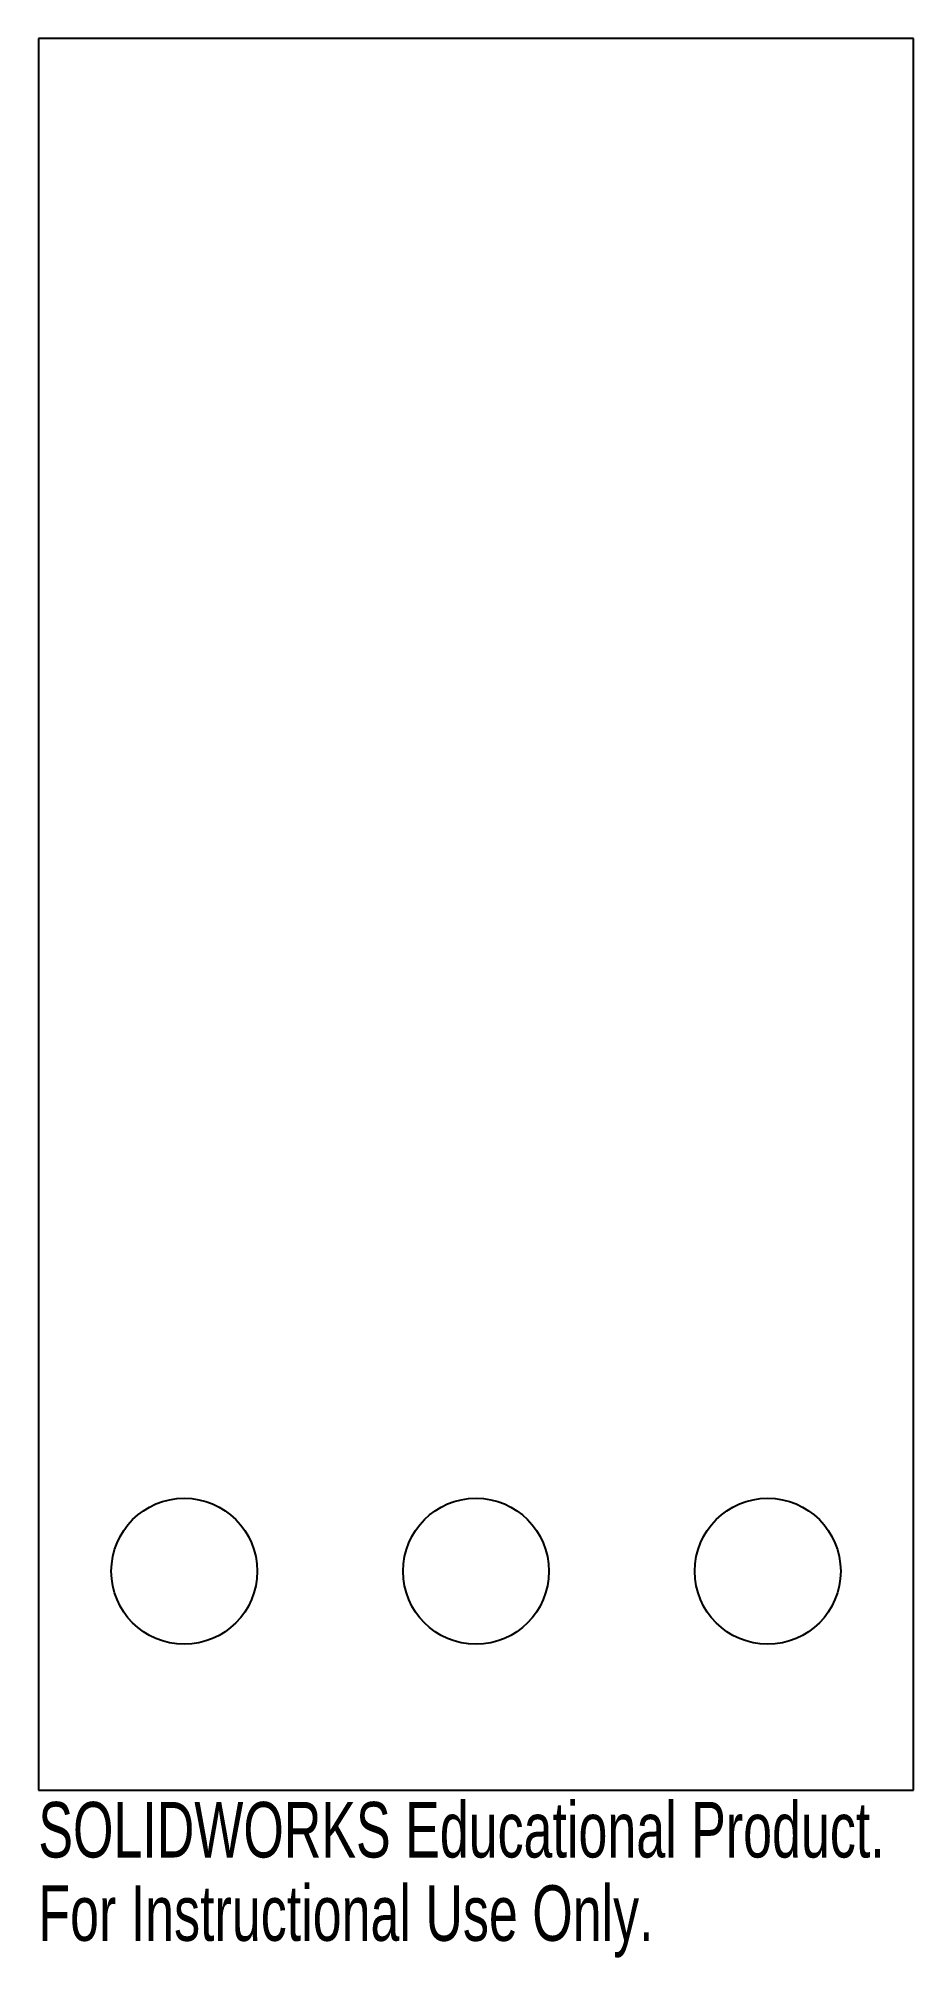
# Model space of a CAD drawing. Header units: inches. Extents: x 0 to 3, y -0.57 to 6.
import ezdxf

# ---------------------------------------------------------------- set-up
doc = ezdxf.new("R2010")
doc.units = ezdxf.units.IN
doc.header["$MEASUREMENT"] = 0
doc.styles.add('SLDTEXTSTYLE0', font='TXT', dxfattribs={"width": 0.7})

msp = doc.modelspace()

# ---------------------------------------------------------------- linework, layer by layer
at = {"color": 7, "linetype": 'Continuous', "lineweight": 25}
for p, q in [((0, 6), (0, 0)), ((3, 6), (0, 6)), ((3, 0), (3, 6)), ((0, 0), (3, 0))]:
    msp.add_line(p, q, dxfattribs=at)
for centre in [(0.5, 0.75), (1.5, 0.75), (2.5, 0.75)]:
    msp.add_circle(centre, 0.25, dxfattribs=at)

# ---------------------------------------------------------------- texts
at = {"color": 7, "linetype": 'Continuous', "char_height": 0.1903, "attachment_point": 1, "style": 'SLDTEXTSTYLE0'}
for s, insert in [('SOLIDWORKS Educational Product.', (0, -0.0401)), ('For Instructional Use Only.', (0, -0.3256))]:
    msp.add_mtext(s, dxfattribs=dict(at, insert=insert))

doc.saveas('drawing.dxf')
